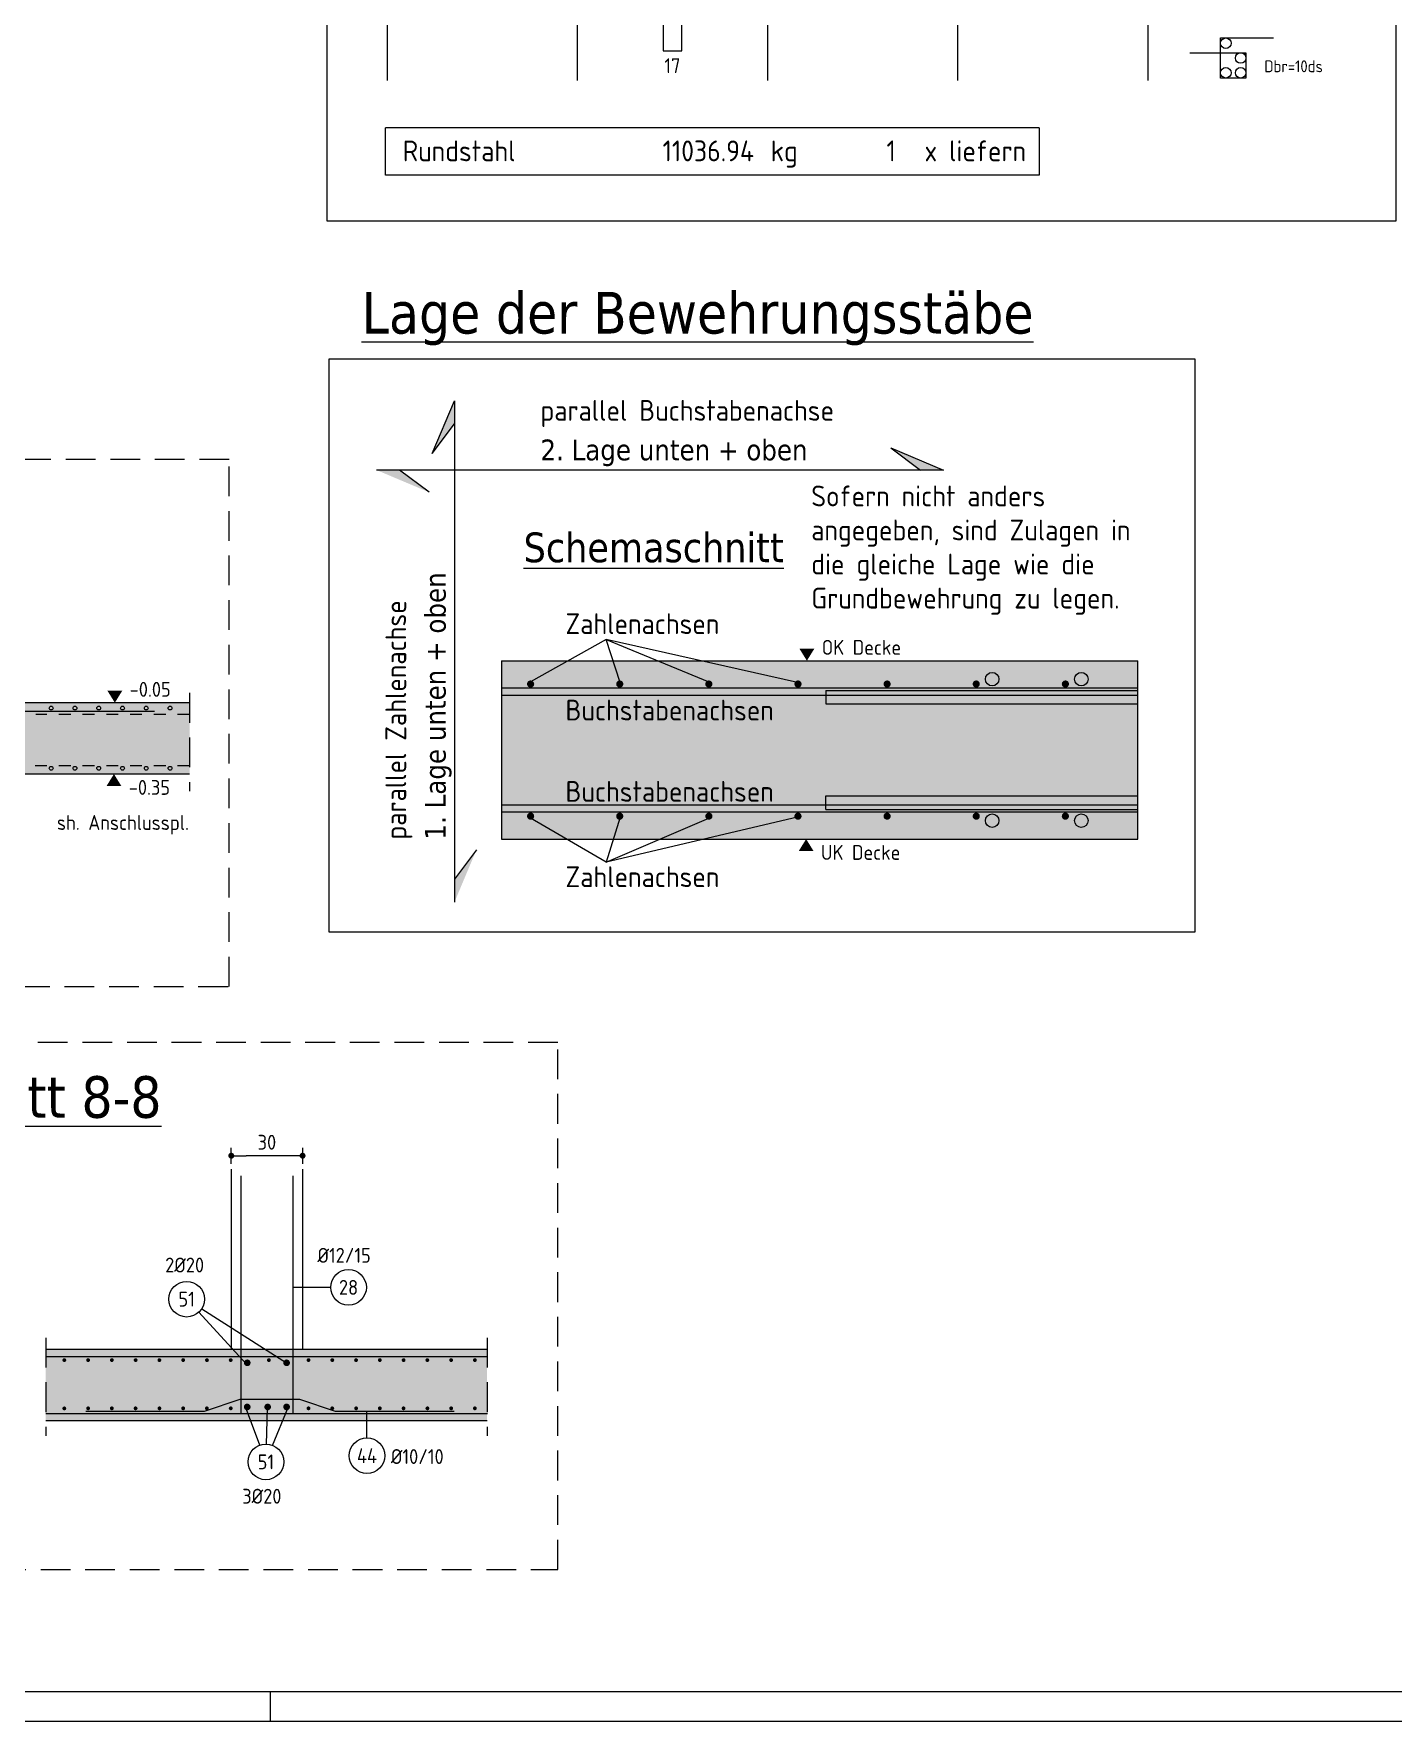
# Model space of a CAD drawing. Extents: x 6.5 to 106.5, y 0 to 47.5.
# Drawn here: x 54.48 to 65.92, y 0 to 14.19 of the extents above; entities that cross this region are included whole.
import ezdxf
from ezdxf.enums import TextEntityAlignment as Align

# ---------------------------------------------------------------- set-up
doc = ezdxf.new("R2010")
doc.units = 0
doc.header["$LTSCALE"] = 0.5
for name, pattern in [('AUSGEZOGEN', [1000.01, 1000, 0.01]), ('DASHED', [0.75, 0.5, -0.25]), ('HIDDEN2', [0.187, 0.125, -0.062]), ('STRICHLINIE', [0.75, 0.5, -0.25])]:
    doc.linetypes.add(name, pattern=pattern)
for name, color, linetype in [('AFU', 7, 'Continuous'), ('BETON', 7, 'Continuous'), ('DETAIL', 7, 'Continuous'), ('grau_mittel', 7, 'Continuous'), ('HILFE', 7, 'Continuous'), ('koten', 7, 'Continuous'), ('MASSE', 7, 'Continuous'), ('RAHMEN', 7, 'Continuous'), ('RND', 7, 'Continuous'), ('RND_BILD', 7, 'Continuous'), ('TEXT', 7, 'Continuous')]:
    doc.layers.add(name, color=color, linetype=linetype)
doc.layers.add('NOPLOT', color=7, linetype='Continuous', plot=False)
doc.styles.add('helv', font='tahoma.ttf')
doc.styles.add('txt', font='isocp.shx')
doc.linetypes.add('AFU_50L', pattern='A,0.75,["/",Standard,S=0.2,R=0,X=-0.01,Y=-0.1],0.07,["/",Standard,S=0.2,R=0,X=-0.01,Y=-0.1],0.75', length=1.57)
doc.dimstyles.new('DOT_I', dxfattribs={"dimscale": 0.5, "dimtxt": 0.25, "dimasz": 0.25, "dimexe": 0.1, "dimexo": 0.3, "dimgap": 0.1, "dimtad": 1, "dimdec": 3, "dimzin": 3, "dimtxsty": 'txt', "dimblk": 'DOT', "dimblk1": 'DOT', "dimblk2": 'DOT', "dimsah": 1, "dimcen": 0.1, "dimse1": 1, "dimse2": 1, "dimazin": 0, "dimtfac": 1, "dimtdec": 4, "dimtix": 1, "dimtmove": 2, "dimatfit": 3, "dimfxl": 0, "dimtvp": 1, "dimtolj": 1, "dimtzin": 0, "dimarcsym": 0})

# ---------------------------------------------------------------- blocks, each defined once
blk = doc.blocks.new('A0-19-0')
at = {"layer": 'RAHMEN', "color": 5}
blk.add_line((2, 0.5), (137.4, 0.5), dxfattribs=at)
at = {"layer": 'RAHMEN', "color": 7}
blk.add_line((99.9, 0), (99.9, 0.5), dxfattribs=at)
at = {"layer": 'RAHMEN'}
blk.add_line((0, 0), (137.9, 0), dxfattribs=at)
blk = doc.blocks.new('okrd_o')
at = {"layer": 'koten', "color": 7, "linetype": 'Continuous'}
blk.add_solid([(-0.125, 0.202), (0.125, 0.202), (0, 0)], dxfattribs=at)
at = {"layer": 'koten', "style": 'txt'}
blk.add_attdef('OKRD', (0.25, 0.1), '', height=0.25, dxfattribs=at)
blk = doc.blocks.new('okrd_u')
at = {"layer": 'koten', "color": 7, "linetype": 'Continuous'}
blk.add_solid([(-0.125, -0.202), (0.125, -0.202), (0, 0)], dxfattribs=at)
at = {"layer": 'koten', "style": 'txt'}
blk.add_attdef('OKRD', (0.25, -0.35), '', height=0.25, dxfattribs=at)
blk = doc.blocks.new('RND_HIN')
at = {"layer": 'RND', "color": 7, "linetype": 'Continuous'}
blk.add_circle((0, 0), 0.3, dxfattribs=at)
at = {"layer": 'RND', "color": 7, "linetype": 'Continuous', "style": 'txt'}
blk.add_attdef('POSI', text='', height=0.25, dxfattribs=at).set_placement((0, 0), align=Align.MIDDLE)
blk = doc.blocks.new('DOT')
at = {"layer": 'MASSE', "color": 7, "linetype": 'Continuous'}
for p, q in [((0, 0), (-1, 0)), ((0, 0.54), (0, -0.54))]:
    blk.add_line(p, q, dxfattribs=at)
at = {"layer": 'MASSE', "color": 7, "linetype": 'Continuous', "const_width": 0.2}
blk.add_lwpolyline([(-0.1, 0, 1), (0.1, 0, 1)], format="xyb", close=True, dxfattribs=at)
blk = doc.blocks.new('*D90')
at = {"layer": 'Defpoints', "color": 0, "linetype": 'AUSGEZOGEN', "transparency": 16777216}
for p in [(56.14, 4.757), (56.14, 4.757), (56.74, 4.757)]:
    blk.add_point(p, dxfattribs=at)
at = {"layer": 'MASSE', "color": 0, "linetype": 'AUSGEZOGEN', "lineweight": -2, "transparency": 16777216}
blk.add_line((56.615, 4.757), (56.265, 4.757), dxfattribs=at)
at = {"layer": 'MASSE', "color": 0, "linetype": 'AUSGEZOGEN', "lineweight": -2, "transparency": 16777216, "xscale": 0.125, "yscale": 0.125, "zscale": 0.125, "rotation": 180}
blk.add_blockref('DOT', (56.14, 4.757), dxfattribs=at)
at = {"layer": 'MASSE', "color": 0, "linetype": 'AUSGEZOGEN', "lineweight": -2, "transparency": 16777216, "xscale": 0.125, "yscale": 0.125, "zscale": 0.125}
blk.add_blockref('DOT', (56.74, 4.757), dxfattribs=at)
at = {"layer": 'MASSE', "color": 0, "linetype": 'AUSGEZOGEN', "transparency": 16777216, "insert": (56.44, 4.87), "char_height": 0.125, "attachment_point": 5, "style": 'txt'}
blk.add_mtext('\\A1;30', dxfattribs=at)
blk = doc.blocks.new('RND_LIS2')
at = {"layer": 'RND', "color": 3, "linetype": 'Continuous'}
for p, q in [((0, 0), (0, -5.2)), ((0, 0), (3.2, 0)), ((3.2, 0), (3.2, -2)), ((2.6, -0.503), (2.6, -1)), ((0, -1), (3.2, -1)), ((1.6, -1.503), (1.6, -2)), ((0, -2), (3.2, -2))]:
    blk.add_line(p, q, dxfattribs=at)
at = {"layer": 'RND', "color": 7, "linetype": 'Continuous'}
blk.add_line((2.805, -0.39), (2.973, -0.186), dxfattribs=at)
at = {"layer": 'RND', "color": 1, "linetype": 'Continuous'}
blk.add_circle((0.545, -0.513), 0.42, dxfattribs=at)
at = {"layer": 'RND', "color": 7, "linetype": 'Continuous'}
blk.add_circle((2.889, -0.288), 0.075, dxfattribs=at)
at = {"layer": 'RND', "color": 7, "linetype": 'Continuous', "style": 'txt'}
for s, p in [('Anzahl', (1.249, -0.391)), ('Länge', (0.42, -1.373)), ('Ges.kg', (1.872, -1.373))]:
    blk.add_text(s, height=0.25, dxfattribs=at).set_placement(p)
at = {"layer": 'RND', "color": 1, "linetype": 'Continuous', "style": 'txt'}
blk.add_attdef('POS1', text='', height=0.35, dxfattribs=at).set_placement((0.545, -0.513), align=Align.MIDDLE)
at = {"layer": 'RND', "color": 7, "linetype": 'Continuous', "style": 'txt'}
for tag, p in [('STK1', (1.897, -0.859)), ('DS1', (2.885, -0.859)), ('LANG1', (0.8, -1.841)), ('GEW', (2.4, -1.841))]:
    blk.add_attdef(tag, text='', height=0.25, dxfattribs=at).set_placement(p, align=Align.CENTER)
blk = doc.blocks.new('RND_SUM')
at = {"layer": 'RND', "color": 5, "linetype": 'Continuous'}
for p, q in [((0, 0), (0, 0.8)), ((11, 0.8), (0, 0.8)), ((11, 0.8), (11, 0)), ((11, 0), (0, 0))]:
    blk.add_line(p, q, dxfattribs=at)
at = {"layer": 'RND', "color": 1, "linetype": 'Continuous', "style": 'txt'}
for s, p in [('Rundstahl', (0.292, 0.235)), ('kg', (6.483, 0.235))]:
    blk.add_text(s, height=0.35, dxfattribs=at).set_placement(p)
blk.add_text('x liefern', height=0.35, dxfattribs=at).set_placement((10.784, 0.235), align=Align.RIGHT)
for tag, p in [('RND-S', (6.203, 0.235)), ('RND-Z', (8.59, 0.235))]:
    blk.add_attdef(tag, text='', height=0.35, dxfattribs=at).set_placement(p, align=Align.RIGHT)

msp = doc.modelspace()

# ---------------------------------------------------------------- linework, layer by layer
at = {"layer": 'AFU', "color": 8, "linetype": 'AFU_50L'}
msp.add_line((56.1403, 3.129), (56.7403, 3.129), dxfattribs=at)
at = {"layer": 'BETON', "color": 6, "linetype": 'AUSGEZOGEN'}
for p, q in [((58.4138, 8.9204), (63.7691, 8.9204)), ((55.7887, 8.5672), (53.9243, 8.5672)), ((55.7887, 7.9672), (53.9243, 7.9672)), ((58.4138, 7.4204), (63.7691, 7.4204)), ((56.1403, 4.6428), (56.1403, 3.129)), ((56.7403, 4.6428), (56.7403, 3.129)), ((54.5791, 3.129), (56.1403, 3.129)), ((56.7403, 3.129), (58.2933, 3.129)), ((54.5791, 2.529), (58.2933, 2.529))]:
    msp.add_line(p, q, dxfattribs=at)
at = {"layer": 'DETAIL', "color": 102, "linetype": 'STRICHLINIE'}
for points in [[(50.2376, 10.612), (50.2376, 6.1797), (56.1228, 6.1797), (56.1228, 10.612)], [(53.0363, 5.7085), (53.0363, 1.2762), (58.8882, 1.2762), (58.8882, 5.7085)]]:
    msp.add_lwpolyline(points, close=True, dxfattribs=at)
at = {"layer": 'DETAIL', "color": 102, "linetype": 'AUSGEZOGEN'}
for centre in [(64.5091, 14.1148), (64.6339, 13.9901), (64.5091, 13.8659), (64.6339, 13.8659)]:
    msp.add_circle(centre, 0.0442, dxfattribs=at)
at = {"layer": 'grau_mittel', "color": 61, "linetype": 'AUSGEZOGEN'}
for points in [[(58.4138, 8.9204), (58.4138, 7.4204), (63.7691, 8.9204), (63.7691, 7.4204)], [(53.9243, 7.9672), (53.4243, 8.5672), (55.7887, 7.9672), (55.7887, 8.5672)], [(54.5791, 3.129), (54.5791, 2.529), (58.2933, 3.129), (58.2933, 2.529)]]:
    msp.add_solid(points, dxfattribs=at)
at = {"layer": 'HILFE', "color": 102, "linetype": 'AUSGEZOGEN'}
for p, q in [((59.2941, 9.1004), (58.6591, 8.7438)), ((60.9058, 8.7374), (59.2941, 9.1004)), ((59.2941, 9.1004), (60.158, 8.7438)), ((59.4134, 8.7374), (59.2941, 9.1004)), ((59.2941, 7.2262), (58.6591, 7.597)), ((60.9058, 7.6035), (59.2941, 7.2262)), ((59.4134, 7.6035), (59.2941, 7.2262)), ((59.2941, 7.2262), (60.158, 7.597))]:
    msp.add_line(p, q, dxfattribs=at)
at = {"layer": 'HILFE', "color": 102, "linetype": 'DASHED'}
for p, q in [((55.7887, 8.6492), (55.7887, 7.8234)), ((54.5791, 3.2259), (54.5791, 2.4018)), ((58.2933, 3.2259), (58.2933, 2.4018))]:
    msp.add_line(p, q, dxfattribs=at)
at = {"layer": 'NOPLOT', "color": 191, "linetype": 'AUSGEZOGEN'}
for p, q in [((58.4138, 8.9204), (58.4138, 7.4204)), ((63.7691, 7.4204), (63.7691, 8.9204))]:
    msp.add_line(p, q, dxfattribs=at)
at = {"layer": 'RAHMEN', "color": 5, "linetype": 'AUSGEZOGEN'}
msp.add_lwpolyline([(56.9636, 11.4588), (64.2492, 11.4588), (64.2492, 6.6369), (56.9636, 6.6369)], close=True, dxfattribs=at)
at = {"layer": 'RND', "color": 1, "linetype": 'AUSGEZOGEN'}
for p, q in [((61.1439, 8.6708), (61.1439, 8.5578)), ((61.1439, 7.6701), (61.1439, 7.7831))]:
    msp.add_line(p, q, dxfattribs=at)
at = {"layer": 'RND', "color": 7, "linetype": 'HIDDEN2'}
for p, q in [((55.7887, 8.4672), (54.4943, 8.4672)), ((55.7887, 8.0372), (52.2243, 8.0372))]:
    msp.add_line(p, q, dxfattribs=at)
at = {"layer": 'RND', "color": 102, "linetype": 'AUSGEZOGEN'}
for p, q in [((56.9768, 3.6496), (56.6603, 3.6496)), ((55.8659, 3.4397), (56.2641, 3.0055)), ((55.8911, 3.4697), (56.6056, 3.015)), ((56.3794, 2.3224), (56.2604, 2.6437)), ((56.4364, 2.3317), (56.4462, 2.6297)), ((56.4883, 2.3205), (56.6185, 2.6384)), ((57.2821, 2.3837), (57.2821, 2.609))]:
    msp.add_line(p, q, dxfattribs=at)
at = {"layer": 'RND', "color": 1, "linetype": 'AUSGEZOGEN'}
msp.add_lwpolyline([(65.9403, 12.6165), (56.947, 12.6165), (56.947, 41.5944), (74.6874, 41.5944), (74.6874, 21.6531), (65.9403, 21.6531)], close=True, dxfattribs=at)
for points in [[(58.4138, 8.692), (63.7691, 8.692)], [(61.1439, 8.6708), (63.7691, 8.6708)], [(58.4138, 8.632), (63.7691, 8.632)], [(61.1439, 8.5578), (63.7691, 8.5578)], [(58.4138, 7.7088), (63.7691, 7.7088)], [(61.1439, 7.7831), (63.7691, 7.7831)], [(61.1439, 7.6701), (63.7691, 7.6701)], [(58.4138, 7.6488), (63.7691, 7.6488)], [(56.2203, 4.589), (56.2203, 2.589), (56.6603, 2.589), (56.6603, 4.589)], [(54.5791, 3.069), (58.2933, 3.069)], [(54.9148, 2.609), (55.9148, 2.609), (56.2148, 2.709), (56.7148, 2.709), (57.0148, 2.609), (58.0148, 2.609)], [(54.5791, 2.589), (58.2948, 2.589)]]:
    msp.add_lwpolyline(points, dxfattribs=at)
at = {"layer": 'RND', "color": 7, "linetype": 'AUSGEZOGEN'}
for points, const_width in [([(58.6439, 8.7245, 1), (58.6739, 8.7245, 1)], 0.03), ([(59.3939, 8.7245, 1), (59.4239, 8.7245, 1)], 0.03), ([(60.1439, 8.7245, 1), (60.1739, 8.7245, 1)], 0.03), ([(60.8939, 8.7245, 1), (60.9239, 8.7245, 1)], 0.03), ([(61.6439, 8.7245, 1), (61.6739, 8.7245, 1)], 0.03), ([(62.3939, 8.7245, 1), (62.4239, 8.7245, 1)], 0.03), ([(63.1439, 8.7245, 1), (63.1739, 8.7245, 1)], 0.03), ([(58.6439, 7.6129, 1), (58.6739, 7.6129, 1)], 0.03), ([(59.3939, 7.6129, 1), (59.4239, 7.6129, 1)], 0.03), ([(60.1439, 7.6129, 1), (60.1739, 7.6129, 1)], 0.03), ([(60.8939, 7.6129, 1), (60.9239, 7.6129, 1)], 0.03), ([(61.6439, 7.6129, 1), (61.6739, 7.6129, 1)], 0.03), ([(62.3939, 7.6129, 1), (62.4239, 7.6129, 1)], 0.03), ([(63.1439, 7.6129, 1), (63.1739, 7.6129, 1)], 0.03), ([(54.7272, 3.0377, 1), (54.7432, 3.0377, 1)], 0.016), ([(54.9272, 3.0377, 1), (54.9432, 3.0377, 1)], 0.016), ([(55.1272, 3.0377, 1), (55.1432, 3.0377, 1)], 0.016), ([(55.3272, 3.0377, 1), (55.3432, 3.0377, 1)], 0.016), ([(55.5272, 3.0377, 1), (55.5432, 3.0377, 1)], 0.016), ([(55.7272, 3.0377, 1), (55.7432, 3.0377, 1)], 0.016), ([(55.9272, 3.0377, 1), (55.9432, 3.0377, 1)], 0.016), ([(56.1272, 3.0377, 1), (56.1432, 3.0377, 1)], 0.016), ([(56.2604, 3.015, 1), (56.2884, 3.015, 1)], 0.028), ([(56.4486, 3.0377, 1), (56.4646, 3.0377, 1)], 0.016), ([(56.5916, 3.015, 1), (56.6196, 3.015, 1)], 0.028), ([(56.7821, 3.0377, 1), (56.7981, 3.0377, 1)], 0.016), ([(56.9821, 3.0377, 1), (56.9981, 3.0377, 1)], 0.016), ([(57.1821, 3.0377, 1), (57.1981, 3.0377, 1)], 0.016), ([(57.3821, 3.0377, 1), (57.3981, 3.0377, 1)], 0.016), ([(57.5821, 3.0377, 1), (57.5981, 3.0377, 1)], 0.016), ([(57.7821, 3.0377, 1), (57.7981, 3.0377, 1)], 0.016), ([(57.9821, 3.0377, 1), (57.9981, 3.0377, 1)], 0.016), ([(58.1821, 3.0377, 1), (58.1981, 3.0377, 1)], 0.016), ([(54.7272, 2.632, 1), (54.7432, 2.632, 1)], 0.016), ([(54.9272, 2.632, 1), (54.9432, 2.632, 1)], 0.016), ([(55.1272, 2.632, 1), (55.1432, 2.632, 1)], 0.016), ([(55.3272, 2.632, 1), (55.3432, 2.632, 1)], 0.016), ([(55.5272, 2.632, 1), (55.5432, 2.632, 1)], 0.016), ([(55.7272, 2.632, 1), (55.7432, 2.632, 1)], 0.016), ([(55.9272, 2.632, 1), (55.9432, 2.632, 1)], 0.016), ([(56.1272, 2.632, 1), (56.1432, 2.632, 1)], 0.016), ([(56.2604, 2.6437, 1), (56.2884, 2.6437, 1)], 0.028), ([(56.4322, 2.6437, 1), (56.4602, 2.6437, 1)], 0.028), ([(56.5916, 2.6437, 1), (56.6196, 2.6437, 1)], 0.028), ([(56.7821, 2.632, 1), (56.7981, 2.632, 1)], 0.016), ([(56.9821, 2.632, 1), (56.9981, 2.632, 1)], 0.016), ([(57.1821, 2.632, 1), (57.1981, 2.632, 1)], 0.016), ([(57.3821, 2.632, 1), (57.3981, 2.632, 1)], 0.016), ([(57.5821, 2.632, 1), (57.5981, 2.632, 1)], 0.016), ([(57.7821, 2.632, 1), (57.7981, 2.632, 1)], 0.016), ([(57.9821, 2.632, 1), (57.9981, 2.632, 1)], 0.016), ([(58.1821, 2.632, 1), (58.1981, 2.632, 1)], 0.016)]:
    msp.add_lwpolyline(points, format="xyb", close=True, dxfattribs=dict(at, const_width=const_width))
at = {"layer": 'RND', "color": 1, "linetype": 'AUSGEZOGEN'}
msp.add_lwpolyline([(51.8543, 8.2972), (53.7443, 8.2972, -0.4142136), (53.8443, 8.1972), (53.8443, 7.9172, -0.4142136), (53.7443, 7.8172), (53.6043, 7.8172, -0.4142136), (53.5043, 7.9172), (53.5043, 8.3972, -0.4142136), (53.6043, 8.4972), (55.4943, 8.4972)], format="xyb", dxfattribs=at)
for centre in [(62.5428, 8.7654), (63.2928, 8.7654), (62.5428, 7.5755), (63.2928, 7.5755)]:
    msp.add_circle(centre, 0.0565, dxfattribs=at)
at = {"layer": 'RND', "color": 7, "linetype": 'AUSGEZOGEN'}
for centre in [(54.6245, 8.5222), (54.8245, 8.5222), (55.0245, 8.5222), (55.2245, 8.5222), (55.4245, 8.5222), (55.6245, 8.5222), (54.6245, 8.016), (54.8245, 8.016), (55.0245, 8.016), (55.2245, 8.016), (55.4245, 8.016), (55.6245, 8.016)]:
    msp.add_circle(centre, 0.016, dxfattribs=at)
at = {"layer": 'RND_BILD', "color": 1, "linetype": 'AUSGEZOGEN'}
msp.add_lwpolyline([(59.7741, 15.1506), (59.7741, 14.0506), (59.93, 14.0506), (59.93, 15.1506)], dxfattribs=at)
at = {"layer": 'RND_BILD', "color": 7, "linetype": 'AUSGEZOGEN'}
msp.add_lwpolyline([(64.2056, 14.0344), (64.6781, 14.0344), (64.6781, 13.8217), (64.4649, 13.8217), (64.4649, 14.159), (64.9112, 14.159)], dxfattribs=at)
at = {"layer": 'TEXT', "color": 1, "linetype": 'AUSGEZOGEN'}
for points in [[(57.8307, 10.6637), (58.0172, 11.1061), (58.0172, 6.8884)], [(57.8307, 10.6637), (58.0172, 10.9123)], [(61.6901, 10.7107), (62.1326, 10.5242), (57.3623, 10.5242)], [(61.6901, 10.7107), (61.9387, 10.5242)], [(57.8048, 10.3377), (57.5561, 10.5242)], [(58.2037, 7.3308), (58.0172, 7.0822)]]:
    msp.add_lwpolyline(points, dxfattribs=at)
for points in [[(57.8307, 10.6637), (58.0172, 11.1061), (58.0172, 10.9123)], [(61.6901, 10.7107), (62.1326, 10.5242), (61.9387, 10.5242)], [(57.8048, 10.3377), (57.3623, 10.5242), (57.5561, 10.5242)], [(58.2037, 7.3308), (58.0172, 6.8884), (58.0172, 7.0822)]]:
    msp.add_solid(points, dxfattribs=at)

# ---------------------------------------------------------------- block references
at = {"layer": 'koten', "color": 102, "linetype": 'AUSGEZOGEN', "xscale": 0.5, "yscale": 0.5, "zscale": 0.5}
for name, p, values in [('okrd_o', (60.9837, 8.9204), {'OKRD': 'OK Decke'}), ('okrd_u', (60.9774, 7.4204), {'OKRD': 'UK Decke'})]:
    msp.add_blockref(name, p, dxfattribs=at).add_auto_attribs(values)
at = {"layer": 'koten', "color": 6, "linetype": 'AUSGEZOGEN', "xscale": 0.5, "yscale": 0.5, "zscale": 0.5}
for name, p, values in [('okrd_o', (55.1603, 8.5672), {'OKRD': '-0.05'}), ('okrd_u', (55.1527, 7.9672), {'OKRD': '-0.35'})]:
    msp.add_blockref(name, p, dxfattribs=at).add_auto_attribs(values)
at = {"layer": 'RAHMEN', "color": 7, "linetype": 'AUSGEZOGEN', "xscale": 0.5, "yscale": 0.5, "zscale": 0.5}
msp.add_blockref('A0-19-0', (6.5209, 0), dxfattribs=at)
at = {"layer": 'RND', "color": 7, "linetype": 'AUSGEZOGEN', "xscale": 0.5, "yscale": 0.5, "zscale": 0.5}
for p, values in [((55.7646, 3.5502), {'POSI': '51'}), ((57.1268, 3.6496), {'POSI': '28'}), ((56.4315, 2.1817), {'POSI': '51'}), ((57.2821, 2.2337), {'POSI': '44'})]:
    msp.add_blockref('RND_HIN', p, dxfattribs=at).add_auto_attribs(values)
at = {"layer": 'RND_BILD', "color": 7, "linetype": 'AUSGEZOGEN', "xscale": 0.5, "yscale": 0.5, "zscale": 0.5}
for name, p, values in [('RND_LIS2', (57.452, 16.4006), {'POS1': '46', 'STK1': '6', 'DS1': '12', 'LANG1': '1.30', 'GEW': '6.93'}), ('RND_LIS2', (59.052, 16.4006), {'POS1': '47', 'STK1': '8', 'DS1': '14', 'LANG1': '2.57', 'GEW': '24.88'}), ('RND_LIS2', (60.652, 16.4006), {'POS1': '48', 'STK1': '4', 'DS1': '20', 'LANG1': '3.76', 'GEW': '37.15'}), ('RND_LIS2', (62.252, 16.4006), {'POS1': '49', 'STK1': '4', 'DS1': '20', 'LANG1': '3.75', 'GEW': '37.05'}), ('RND_LIS2', (63.852, 16.4006), {'POS1': '50', 'STK1': '41', 'DS1': '12', 'LANG1': '4.32', 'GEW': '157.28'}), ('RND_SUM', (57.437, 13.0039), {'RND-S': '11036.94', 'RND-Z': '1'})]:
    msp.add_blockref(name, p, dxfattribs=at).add_auto_attribs(values)

# ---------------------------------------------------------------- texts
at = {"layer": 'DETAIL', "color": 7, "linetype": 'AUSGEZOGEN', "style": 'txt'}
msp.add_text('Dbr=10ds', height=0.1, dxfattribs=at).set_placement((65.0792, 13.9206), align=Align.MIDDLE)
at = {"layer": 'RND_BILD', "color": 7, "linetype": 'AUSGEZOGEN', "style": 'txt'}
msp.add_text('17', height=0.125, dxfattribs=at).set_placement((59.852, 13.9256), align=Align.MIDDLE)
at = {"layer": 'TEXT', "color": 5, "linetype": 'AUSGEZOGEN', "style": 'helv'}
for s, p in [('%%uLage der Bewehrungsstäbe', (57.2367, 11.6727)), ('%%USchnitt 8-8', (53.2968, 5.0759))]:
    msp.add_text(s, height=0.35, dxfattribs=at).set_placement(p)
at = {"layer": 'TEXT', "color": 1, "linetype": 'AUSGEZOGEN'}
for s, style, p in [('parallel Buchstabenachse', 'txt', (58.7415, 10.9387)), ('2. Lage unten + oben', 'helv', (58.7415, 10.6061)), ('Sofern nicht anders', 'txt', (61.0208, 10.2187)), ('angegeben, sind Zulagen in', 'txt', (61.0208, 9.9324)), ('die gleiche Lage wie die', 'txt', (61.0208, 9.6461)), ('Grundbewehrung zu legen.', 'txt', (61.0208, 9.3597)), ('Zahlenachsen', 'txt', (58.9523, 9.1444)), ('Buchstabenachsen', 'txt', (58.9523, 8.4177)), ('Buchstabenachsen', 'txt', (58.9523, 7.7338)), ('Zahlenachsen', 'txt', (58.9523, 7.016))]:
    msp.add_text(s, height=0.175, dxfattribs=dict(at, style=style)).set_placement(p)
at = {"layer": 'TEXT', "color": 6, "linetype": 'AUSGEZOGEN', "style": 'helv'}
msp.add_text('%%uSchemaschnitt', height=0.25, dxfattribs=at).set_placement((58.6, 9.749))
at = {"layer": 'TEXT', "color": 1, "linetype": 'AUSGEZOGEN'}
for s, style, p in [('1. Lage unten + oben', 'helv', (57.9446, 7.4162)), ('parallel Zahlenachse', 'txt', (57.612, 7.4162))]:
    msp.add_text(s, height=0.175, rotation=90, dxfattribs=dict(at, style=style)).set_placement(p)
at = {"layer": 'TEXT', "color": 7, "linetype": 'AUSGEZOGEN', "style": 'txt'}
for s, p in [('sh. Anschlusspl.', (54.6727, 7.4971)), ('%%C12/15', (56.8652, 3.8562)), ('2%%C20', (55.5838, 3.7748)), ('%%C10/10', (57.483, 2.1639)), ('3%%C20', (56.2324, 1.8302))]:
    msp.add_text(s, height=0.125, dxfattribs=at).set_placement(p)

# ---------------------------------------------------------------- dimensions: what is measured, and where the dimension line sits
at = {"layer": 'MASSE', "color": 7, "linetype": 'AUSGEZOGEN'}
dim = msp.add_linear_dim(base=(56.1403, 4.7571), p1=(56.7403, 4.7571), p2=(56.1403, 4.7571), dimstyle='DOT_I', override={"dimdec": 0, "dimlfac": 50}, dxfattribs=at)
dim.commit()
dim.dimension.update_dxf_attribs({"geometry": '*D90', "text_midpoint": (56.4403, 4.8696)})

doc.saveas('drawing.dxf')
